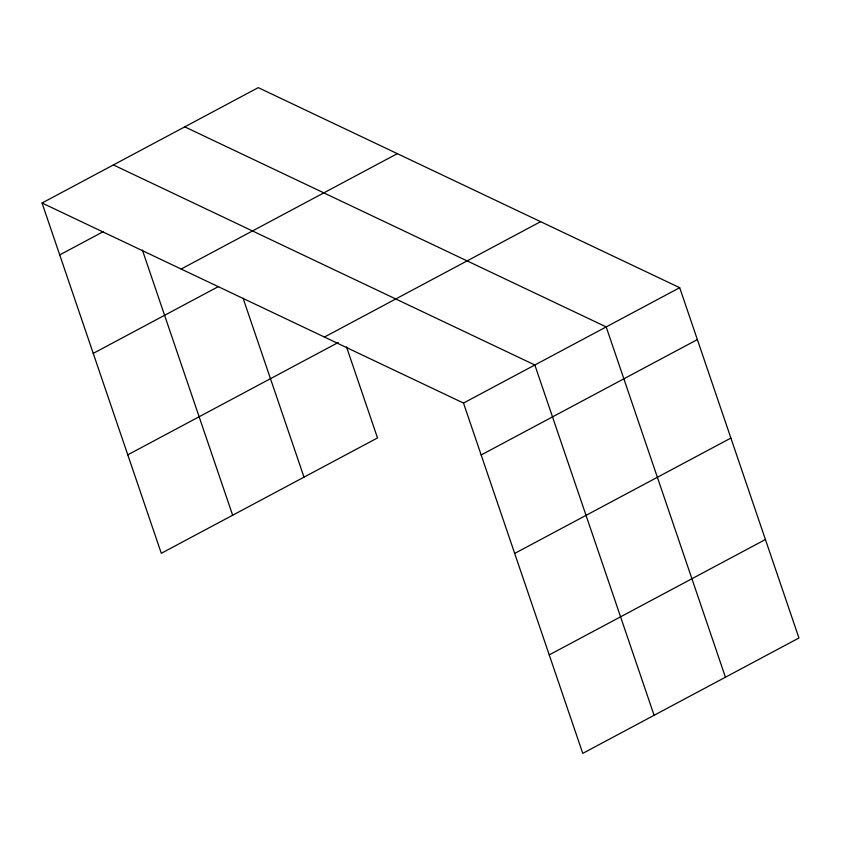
<?xml version="1.0" encoding="UTF-8"?>
<svg xmlns="http://www.w3.org/2000/svg" width="841" height="841" viewBox="0 0 841 841"><rect width="100%" height="100%" fill="white"/><g stroke="black" fill="none" stroke-linecap="round" stroke-linejoin="round"><path stroke-width="1.26" d="M42.05 203.007L258.25 87.632L679.696 287.696L798.95 637.993L582.75 753.368L463.496 403.07L42.05 203.007L161.304 553.304L377.504 437.93L346.492 346.839M59.711 254.907L103.443 231.569M181.13 269.036L397.33 153.651M93.235 353.378L218.671 286.434M324.416 337.052L540.626 221.667M127.779 454.834L338.24 342.518M463.496 403.07L679.696 287.696M481.157 454.97L697.368 339.585M514.681 553.441L730.892 438.056M549.226 654.897L765.426 539.512M184.747 126.854L606.193 326.918L725.436 677.215M113.398 164.931L534.844 364.994L654.098 715.292M243.091 298.261L304 477.152M142.381 250.061L232.652 515.228"/></g></svg>
